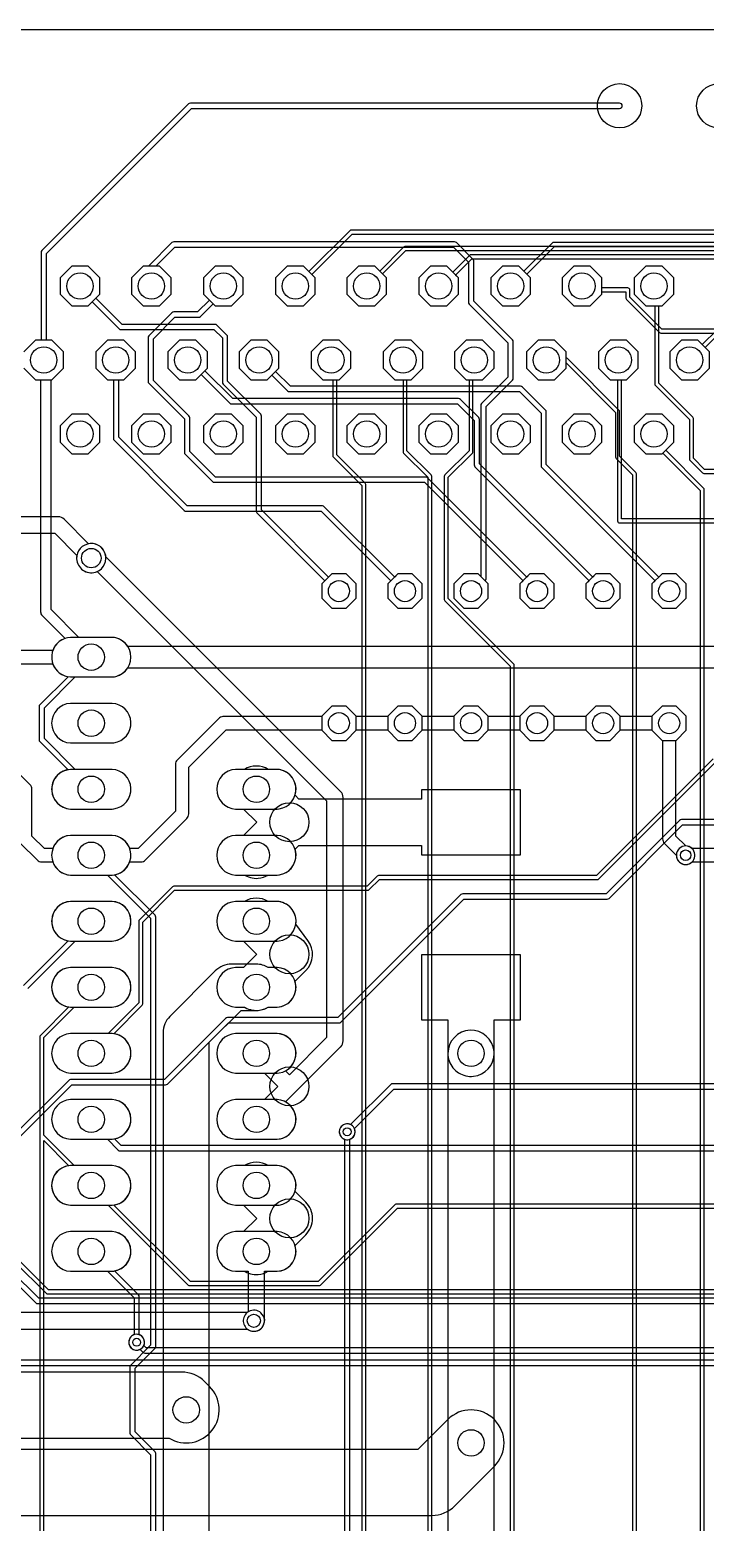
# Model space of a CAD drawing. Header units: millimetres. Extents: x 0 to 196, y 0 to 90.
# Drawn here: x 86.5 to 112.5, y 32.5 to 89.9 of the extents above; entities that cross this region are included whole.
import ezdxf

# ---------------------------------------------------------------- set-up
doc = ezdxf.new("R2010")
doc.units = ezdxf.units.MM

msp = doc.modelspace()

# ---------------------------------------------------------------- linework, layer by layer
at = {"layer": '16_copper'}
for points in [[(104.165, 68.052), (104.165, 68.6), (104.044, 68.721, 0.232518), (104.083, 68.802), (104.083, 75.428), (105.101, 76.446, 0.198912), (105.131, 76.517), (105.131, 77.915, 0.198912), (105.101, 77.986), (103.607, 79.481), (103.607, 81.026, 0.198912), (103.577, 81.098), (102.942, 81.733, 0.198912), (102.87, 81.763), (92.075, 81.763, 0.198912), (92.003, 81.733), (91.14, 80.869, 0.133724), (91.113, 80.823), (90.896, 80.823), (90.449, 80.376), (90.449, 79.745), (90.896, 79.299), (91.527, 79.299), (91.973, 79.745), (91.973, 80.376), (91.527, 80.823), (91.38, 80.823), (92.117, 81.559), (102.828, 81.559), (103.403, 80.984), (103.403, 79.439, 0.198912), (103.433, 79.367), (104.927, 77.872), (104.927, 76.56), (103.909, 75.542, 0.198912), (103.88, 75.47), (103.88, 68.885), (103.779, 68.986), (103.231, 68.986), (102.845, 68.6), (102.845, 68.052), (103.231, 67.666), (103.779, 67.666)], [(99.085, 68.052), (99.085, 68.6), (98.699, 68.986), (98.151, 68.986), (98.03, 68.865), (95.447, 71.448), (95.447, 75.057, 0.198912), (95.417, 75.129), (94.145, 76.401), (94.145, 78.105, 0.198912), (94.115, 78.177), (93.734, 78.558, 0.198912), (93.663, 78.588), (90.085, 78.588), (89.079, 79.594), (89.23, 79.745), (89.23, 80.376), (88.784, 80.823), (88.153, 80.823), (87.706, 80.376), (87.706, 79.745), (88.153, 79.299), (88.784, 79.299), (88.935, 79.45), (89.971, 78.414, 0.198912), (90.043, 78.384), (93.62, 78.384), (93.942, 78.063), (93.942, 76.359, 0.198912), (93.972, 76.287), (95.244, 75.015), (95.244, 71.406, 0.198912), (95.273, 71.334), (97.886, 68.721), (97.765, 68.6), (97.765, 68.052), (98.151, 67.666), (98.699, 67.666)], [(98.494, 50.801, 0.19509), (98.584, 51.022), (98.584, 60.389, 0.198912), (98.491, 60.613), (89.461, 69.643, 0.986335), (88.338, 69.564), (88.345, 69.502, 0.487579), (89.125, 69.08), (97.949, 60.257), (97.949, 51.154), (96.52, 49.725), (96.371, 49.874, 0.760912), (96.049, 51.308), (94.451, 51.308, 0.95208), (94.451, 49.784), (95.563, 49.784), (96.071, 49.276), (95.563, 48.768), (94.451, 48.768, 0.95208), (94.451, 47.244), (96.049, 47.244, 0.760912), (96.371, 48.678), (98.491, 50.798)], [(89.774, 62.491, 0.906347), (89.699, 64.008), (88.101, 64.008, 0.95208), (88.101, 62.484), (89.699, 62.484)], [(111.83, 57.816, 0.901733), (111.764, 58.522), (111.379, 58.906), (111.379, 62.586), (111.399, 62.586), (111.785, 62.972), (111.785, 63.52), (111.399, 63.906), (110.851, 63.906), (110.465, 63.52), (110.465, 62.972), (110.851, 62.586), (110.871, 62.586), (110.871, 58.801, 0.198912), (110.945, 58.621), (111.404, 58.162), (111.404, 58.143), (111.41, 58.096), (111.423, 58.051), (111.44, 58.008), (111.464, 57.968), (111.492, 57.931), (111.525, 57.898), (111.562, 57.87), (111.602, 57.846), (111.645, 57.829), (111.69, 57.816), (111.737, 57.81), (111.783, 57.81)], [(96.124, 59.951, 0.906347), (96.049, 61.468), (94.451, 61.468, 0.95208), (94.451, 59.944), (96.049, 59.944)], [(96.124, 57.411, 0.906347), (96.049, 58.928), (94.451, 58.928, 0.95208), (94.451, 57.404), (96.049, 57.404)], [(96.124, 54.871, 0.906347), (96.049, 56.388), (94.451, 56.388, 0.95208), (94.451, 54.864), (96.049, 54.864)], [(89.774, 49.791, 0.906347), (89.699, 51.308), (88.101, 51.308, 0.95208), (88.101, 49.784), (89.699, 49.784)], [(104.391, 50.62, 0.958928), (102.616, 50.546), (102.616, 21.971, 0.940378), (104.387, 21.862), (104.394, 21.971), (104.394, 50.546)], [(89.774, 47.251, 0.906347), (89.699, 48.768), (88.101, 48.768, 0.95208), (88.101, 47.244), (89.699, 47.244)], [(96.124, 44.711, 0.906347), (96.049, 46.228), (94.451, 46.228, 0.95208), (94.451, 44.704), (96.049, 44.704)], [(90.718, 39.136, 0.746974), (90.748, 39.721), (90.748, 41.18, 0.198912), (90.718, 41.252), (89.794, 42.175, 0.894038), (89.699, 43.688), (88.101, 43.688, 0.95208), (88.101, 42.164), (89.518, 42.164), (90.545, 41.138), (90.545, 39.721), (90.529, 39.716), (90.487, 39.694), (90.448, 39.666), (90.414, 39.632), (90.386, 39.593), (90.364, 39.551), (90.349, 39.505), (90.341, 39.457), (90.341, 39.41), (90.349, 39.362), (90.364, 39.316), (90.386, 39.274), (90.414, 39.235), (90.448, 39.201), (90.487, 39.173), (90.529, 39.151), (90.575, 39.136), (90.622, 39.129), (90.67, 39.129)], [(95.234, 39.86, 0.303345), (95.554, 40.18), (95.561, 40.232, 0.093612), (95.568, 40.354), (95.568, 42.164), (96.049, 42.164, 0.95208), (96.049, 43.688), (94.451, 43.688, 0.95208), (94.451, 42.164), (94.933, 42.164), (94.933, 40.6), (94.928, 40.598), (94.886, 40.565), (94.849, 40.528), (94.816, 40.485), (94.789, 40.439), (94.769, 40.39), (94.755, 40.338), (94.748, 40.286), (94.748, 40.232), (94.755, 40.18), (94.769, 40.128), (94.789, 40.079), (94.816, 40.033), (94.849, 39.99), (94.886, 39.953), (94.928, 39.92), (94.975, 39.894), (95.024, 39.873), (95.075, 39.86), (95.128, 39.853), (95.181, 39.853)]]:
    msp.add_lwpolyline(points, format="xyb", close=True, dxfattribs=at)
for points in [[(113.919, 81.737), (106.68, 81.737, 0.198912), (106.626, 81.715), (105.539, 80.628), (105.345, 80.823), (104.713, 80.823), (104.267, 80.376), (104.267, 79.745), (104.713, 79.299), (105.345, 79.299), (105.791, 79.745), (105.791, 80.376), (105.647, 80.52), (106.712, 81.585), (113.887, 81.585)], [(115.411, 78.403), (110.839, 78.403), (109.614, 79.629), (109.614, 79.915, 0.414214), (109.538, 79.991), (108.534, 79.991), (108.534, 80.376), (108.088, 80.823), (107.457, 80.823), (107.01, 80.376), (107.01, 79.745), (107.457, 79.299), (108.088, 79.299), (108.534, 79.745), (108.534, 79.839), (109.461, 79.839), (109.461, 79.597, 0.198912), (109.484, 79.543), (110.754, 78.273, 0.198912), (110.808, 78.251), (115.38, 78.251)], [(86.309, 76.9), (86.756, 76.454), (86.951, 76.454), (86.951, 67.532, 0.198912), (87.01, 67.389), (87.891, 66.507, 0.775112), (88.006, 65.035), (86.923, 63.953, 0.198912), (86.893, 63.881), (86.893, 62.611, 0.198912), (86.923, 62.539), (88.006, 61.457, 0.894038), (88.101, 59.944), (89.699, 59.944), (89.774, 59.951, 0.906347), (89.699, 61.468), (88.282, 61.468), (87.097, 62.653), (87.097, 63.839), (88.282, 65.024), (89.699, 65.024, 0.95208), (89.699, 66.548), (88.425, 66.548), (87.357, 67.616), (87.357, 76.454), (87.387, 76.454), (87.833, 76.9), (87.833, 77.532), (87.387, 77.978), (86.756, 77.978), (86.309, 77.532)], [(99.454, 22.955), (99.454, 72.422, 0.198912), (99.431, 72.476), (98.342, 73.565), (98.342, 76.454), (98.436, 76.454), (98.882, 76.9), (98.882, 77.532), (98.436, 77.978), (97.805, 77.978), (97.358, 77.532), (97.358, 76.9), (97.805, 76.454), (98.19, 76.454), (98.19, 73.533, 0.198912), (98.212, 73.479), (99.301, 72.39), (99.301, 22.924, 0.198912)], [(101.994, 21.526), (101.994, 72.739, 0.198912), (101.971, 72.793), (101.041, 73.723), (101.041, 76.454), (101.204, 76.454), (101.651, 76.9), (101.651, 77.532), (101.204, 77.978), (100.573, 77.978), (100.127, 77.532), (100.127, 76.9), (100.573, 76.454), (100.889, 76.454), (100.889, 73.692, 0.198912), (100.911, 73.638), (101.841, 72.708), (101.841, 21.495, 0.198912)], [(105.169, 30.258), (105.169, 65.469, 0.198912), (105.146, 65.522), (102.629, 68.04), (102.629, 72.708), (103.559, 73.638, 0.198912), (103.581, 73.692), (103.581, 76.454), (103.948, 76.454), (104.394, 76.9), (104.394, 77.532), (103.948, 77.978), (103.316, 77.978), (102.87, 77.532), (102.87, 76.9), (103.316, 76.454), (103.429, 76.454), (103.429, 73.723), (102.499, 72.793, 0.198912), (102.476, 72.739), (102.476, 68.008, 0.198912), (102.499, 67.955), (105.016, 65.437), (105.016, 30.226, 0.198912)], [(109.868, 31.115), (109.868, 72.835, 0.198912), (109.845, 72.888), (109.217, 73.517), (109.217, 75.232, 0.198912), (109.195, 75.286), (107.21, 77.27, 0.177141), (107.163, 77.291), (107.163, 77.532), (106.716, 77.978), (106.085, 77.978), (105.639, 77.532), (105.639, 76.9), (106.085, 76.454), (106.716, 76.454), (107.163, 76.9), (107.163, 77.102), (109.064, 75.2), (109.064, 73.485, 0.198912), (109.087, 73.431), (109.715, 72.803), (109.715, 31.147)], [(112.471, 31.157), (112.471, 72.231, 0.198912), (112.449, 72.285), (110.991, 73.743), (111.303, 74.056), (111.303, 74.687), (110.856, 75.133), (110.225, 75.133), (109.779, 74.687), (109.779, 74.056), (110.225, 73.609), (110.856, 73.609), (110.883, 73.636), (112.319, 72.2), (112.319, 31.157)], [(91.383, 26.257), (91.383, 35.147, 0.198912), (91.353, 35.219), (90.589, 35.983), (90.589, 38.439), (91.353, 39.203, 0.198912), (91.383, 39.275), (91.383, 55.785, 0.198912), (91.353, 55.857), (89.794, 57.415, 0.894038), (89.699, 58.928), (88.101, 58.928, 0.95208), (88.101, 57.404), (89.518, 57.404), (91.18, 55.743), (91.18, 39.317), (90.416, 38.553, 0.198912), (90.386, 38.481), (90.386, 35.941, 0.198912), (90.416, 35.869), (91.18, 35.105), (91.18, 26.299)], [(86.462, 53.044), (88.282, 54.864), (89.699, 54.864, 0.95208), (89.699, 56.388), (88.101, 56.388, 0.894038), (88.006, 54.875), (86.288, 53.158, 0.198912)], [(93.44, 22.543), (93.44, 50.972), (94.666, 52.197), (95.25, 52.197, 0.135739), (95.706, 52.324), (96.049, 52.324, 0.95208), (96.049, 53.848), (95.708, 53.848, 0.136086), (95.25, 53.975), (94.297, 53.975, 0.198912), (93.669, 53.715), (91.923, 51.968, 0.198912), (91.662, 51.34), (91.662, 21.654, 0.414214)], [(87.071, 20.733), (87.071, 47.187), (88.037, 46.222, 0.912653), (88.101, 44.704), (89.699, 44.704, 0.95208), (89.699, 46.228), (88.246, 46.228), (87.071, 47.403), (87.071, 51.149), (88.246, 52.324), (89.699, 52.324, 0.95208), (89.699, 53.848), (88.101, 53.848, 0.912653), (88.037, 52.33), (86.941, 51.235, 0.198912), (86.919, 51.181), (86.919, 20.701)], [(98.844, 18.415), (98.844, 47.242, 0.949259), (98.671, 47.827), (98.625, 47.812, 0.687507), (98.641, 47.242), (98.641, 18.457)]]:
    msp.add_lwpolyline(points, format="xyb", dxfattribs=at)
for points in [[(94.742, 79.745), (94.742, 80.376), (94.296, 80.823), (93.664, 80.823), (93.218, 80.376), (93.218, 79.745), (93.664, 79.299), (94.296, 79.299)], [(97.511, 79.745), (97.511, 80.376), (97.064, 80.823), (96.433, 80.823), (95.987, 80.376), (95.987, 79.745), (96.433, 79.299), (97.064, 79.299)], [(100.254, 79.745), (100.254, 80.376), (99.807, 80.823), (99.176, 80.823), (98.73, 80.376), (98.73, 79.745), (99.176, 79.299), (99.807, 79.299)], [(103.022, 79.745), (103.022, 80.376), (102.576, 80.823), (101.945, 80.823), (101.498, 80.376), (101.498, 79.745), (101.945, 79.299), (102.576, 79.299)], [(111.303, 79.745), (111.303, 80.376), (110.856, 80.823), (110.225, 80.823), (109.779, 80.376), (109.779, 79.745), (110.225, 79.299), (110.856, 79.299)], [(90.602, 76.9), (90.602, 77.532), (90.155, 77.978), (89.524, 77.978), (89.078, 77.532), (89.078, 76.9), (89.524, 76.454), (90.155, 76.454)], [(93.37, 76.9), (93.37, 77.532), (92.924, 77.978), (92.293, 77.978), (91.846, 77.532), (91.846, 76.9), (92.293, 76.454), (92.924, 76.454)], [(96.114, 76.9), (96.114, 77.532), (95.667, 77.978), (95.036, 77.978), (94.59, 77.532), (94.59, 76.9), (95.036, 76.454), (95.667, 76.454)], [(109.931, 76.9), (109.931, 77.532), (109.485, 77.978), (108.854, 77.978), (108.407, 77.532), (108.407, 76.9), (108.854, 76.454), (109.485, 76.454)], [(112.674, 76.9), (112.674, 77.532), (112.228, 77.978), (111.597, 77.978), (111.15, 77.532), (111.15, 76.9), (111.597, 76.454), (112.228, 76.454)], [(89.23, 74.056), (89.23, 74.687), (88.784, 75.133), (88.153, 75.133), (87.706, 74.687), (87.706, 74.056), (88.153, 73.609), (88.784, 73.609)], [(91.973, 74.056), (91.973, 74.687), (91.527, 75.133), (90.896, 75.133), (90.449, 74.687), (90.449, 74.056), (90.896, 73.609), (91.527, 73.609)], [(94.742, 74.056), (94.742, 74.687), (94.296, 75.133), (93.664, 75.133), (93.218, 74.687), (93.218, 74.056), (93.664, 73.609), (94.296, 73.609)], [(97.511, 74.056), (97.511, 74.687), (97.064, 75.133), (96.433, 75.133), (95.987, 74.687), (95.987, 74.056), (96.433, 73.609), (97.064, 73.609)], [(100.254, 74.056), (100.254, 74.687), (99.807, 75.133), (99.176, 75.133), (98.73, 74.687), (98.73, 74.056), (99.176, 73.609), (99.807, 73.609)], [(103.022, 74.056), (103.022, 74.687), (102.576, 75.133), (101.945, 75.133), (101.498, 74.687), (101.498, 74.056), (101.945, 73.609), (102.576, 73.609)], [(105.791, 74.056), (105.791, 74.687), (105.345, 75.133), (104.713, 75.133), (104.267, 74.687), (104.267, 74.056), (104.713, 73.609), (105.345, 73.609)], [(108.534, 74.056), (108.534, 74.687), (108.088, 75.133), (107.457, 75.133), (107.01, 74.687), (107.01, 74.056), (107.457, 73.609), (108.088, 73.609)], [(101.625, 68.052), (101.625, 68.6), (101.239, 68.986), (100.691, 68.986), (100.305, 68.6), (100.305, 68.052), (100.691, 67.666), (101.239, 67.666)], [(106.705, 68.052), (106.705, 68.6), (106.319, 68.986), (105.771, 68.986), (105.385, 68.6), (105.385, 68.052), (105.771, 67.666), (106.319, 67.666)], [(109.245, 68.052), (109.245, 68.6), (108.859, 68.986), (108.311, 68.986), (107.925, 68.6), (107.925, 68.052), (108.311, 67.666), (108.859, 67.666)], [(111.785, 68.052), (111.785, 68.6), (111.399, 68.986), (110.851, 68.986), (110.465, 68.6), (110.465, 68.052), (110.851, 67.666), (111.399, 67.666)], [(99.085, 62.972), (99.085, 63.52), (98.699, 63.906), (98.151, 63.906), (97.765, 63.52), (97.765, 62.972), (98.151, 62.586), (98.699, 62.586)], [(101.625, 62.972), (101.625, 63.52), (101.239, 63.906), (100.691, 63.906), (100.305, 63.52), (100.305, 62.972), (100.691, 62.586), (101.239, 62.586)], [(104.165, 62.972), (104.165, 63.52), (103.779, 63.906), (103.231, 63.906), (102.845, 63.52), (102.845, 62.972), (103.231, 62.586), (103.779, 62.586)], [(106.705, 62.972), (106.705, 63.52), (106.319, 63.906), (105.771, 63.906), (105.385, 63.52), (105.385, 62.972), (105.771, 62.586), (106.319, 62.586)], [(109.245, 62.972), (109.245, 63.52), (108.859, 63.906), (108.311, 63.906), (107.925, 63.52), (107.925, 62.972), (108.311, 62.586), (108.859, 62.586)]]:
    msp.add_lwpolyline(points, close=True, dxfattribs=at)
at = {"layer": '1_copper'}
for points in [[(86.309, 76.9), (86.756, 76.454), (87.387, 76.454), (87.833, 76.9), (87.833, 77.532), (87.387, 77.978), (87.173, 77.978), (87.173, 81.314), (92.752, 86.893), (109.22, 86.893, 1), (109.22, 87.097), (92.71, 87.097, 0.198912), (92.638, 87.067), (86.999, 81.428, 0.198912), (86.97, 81.356), (86.97, 77.978), (86.756, 77.978), (86.309, 77.532)], [(128.746, 81.261), (103.505, 81.261, 0.198912), (103.451, 81.239), (102.806, 80.593), (102.576, 80.823), (101.945, 80.823), (101.498, 80.376), (101.498, 79.745), (101.945, 79.299), (102.576, 79.299), (103.022, 79.745), (103.022, 80.376), (102.913, 80.485), (103.537, 81.109), (128.715, 81.109)], [(135.114, 73.006), (112.49, 73.006), (112.058, 73.438), (112.058, 74.962, 0.198912), (112.036, 75.016), (110.725, 76.327), (110.725, 79.299), (110.856, 79.299), (111.303, 79.745), (111.303, 80.376), (110.856, 80.823), (110.225, 80.823), (109.779, 80.376), (109.779, 79.745), (110.225, 79.299), (110.573, 79.299), (110.573, 76.295, 0.198912), (110.595, 76.241), (111.906, 74.93), (111.906, 73.406, 0.198912), (111.928, 73.352), (112.405, 72.876, 0.198912), (112.459, 72.854), (135.238, 72.854, 0.179648)], [(72.39, 70.549), (87.498, 70.549), (88.347, 69.7), (88.345, 69.69), (88.338, 69.628), (88.338, 69.564), (88.345, 69.502), (88.359, 69.44), (88.38, 69.38), (88.407, 69.323), (88.441, 69.27), (88.48, 69.221), (88.525, 69.176), (88.574, 69.137), (88.627, 69.103), (88.684, 69.076), (88.744, 69.055), (88.806, 69.041), (88.868, 69.034), (88.932, 69.034), (88.994, 69.041, 1), (88.806, 70.151), (88.796, 70.149), (87.855, 71.091, 0.198912), (87.63, 71.184), (72.522, 71.184)], [(83.439, 65.532), (87.419, 65.532, 0.304475), (88.101, 65.024), (89.699, 65.024, 0.244558), (90.307, 65.38), (129.403, 65.38, 0.244558), (130.011, 65.024), (131.609, 65.024, 0.95208), (131.609, 66.548), (130.011, 66.548, 0.244558), (129.403, 66.192), (90.307, 66.192, 0.244558), (89.699, 66.548), (88.101, 66.548, 0.304475), (87.419, 66.04), (83.544, 66.04)], [(86.18, 58.621), (86.815, 57.986, 0.198912), (86.995, 57.912), (87.419, 57.912, 0.304475), (88.101, 57.404), (89.699, 57.404, 0.304475), (90.381, 57.912), (90.805, 57.912, 0.198912), (90.985, 57.986), (92.572, 59.574, 0.198912), (92.647, 59.754), (92.647, 61.553), (94.085, 62.992), (97.765, 62.992), (97.765, 62.972), (98.151, 62.586), (98.699, 62.586), (99.085, 62.972), (99.085, 62.992), (100.305, 62.992), (100.305, 62.972), (100.691, 62.586), (101.239, 62.586), (101.625, 62.972), (101.625, 62.992), (102.845, 62.992), (102.845, 62.972), (103.231, 62.586), (103.779, 62.586), (104.165, 62.972), (104.165, 62.992), (105.385, 62.992), (105.385, 62.972), (105.771, 62.586), (106.319, 62.586), (106.705, 62.972), (106.705, 62.992), (107.925, 62.992), (107.925, 62.972), (108.311, 62.586), (108.859, 62.586), (109.245, 62.972), (109.245, 62.992), (110.465, 62.992), (110.465, 62.972), (110.851, 62.586), (111.399, 62.586), (111.785, 62.972), (111.785, 63.52), (111.399, 63.906), (110.851, 63.906), (110.465, 63.52), (110.465, 63.5), (109.245, 63.5), (109.245, 63.52), (108.859, 63.906), (108.311, 63.906), (107.925, 63.52), (107.925, 63.5), (106.705, 63.5), (106.705, 63.52), (106.319, 63.906), (105.771, 63.906), (105.385, 63.52), (105.385, 63.5), (104.165, 63.5), (104.165, 63.52), (103.779, 63.906), (103.231, 63.906), (102.845, 63.52), (102.845, 63.5), (101.625, 63.5), (101.625, 63.52), (101.239, 63.906), (100.691, 63.906), (100.305, 63.52), (100.305, 63.5), (99.085, 63.5), (99.085, 63.52), (98.699, 63.906), (98.151, 63.906), (97.765, 63.52), (97.765, 63.5), (93.98, 63.5), (93.961, 63.498, 0.179039), (93.8, 63.426), (92.213, 61.838, 0.198912), (92.139, 61.659), (92.139, 59.859), (90.7, 58.42), (90.381, 58.42, 0.304475), (89.699, 58.928), (88.101, 58.928, 0.304475), (87.419, 58.42), (87.1, 58.42), (86.614, 58.906), (86.614, 60.706, 0.198912), (86.54, 60.886), (81.618, 65.807, 0.198912)], [(112.817, 61.871), (108.331, 57.385), (99.949, 57.385, 0.198912), (99.895, 57.363), (99.505, 56.972), (92.075, 56.972, 0.198912), (92.021, 56.95), (90.751, 55.68, 0.198912), (90.729, 55.626), (90.729, 52.483), (89.554, 51.308), (88.101, 51.308, 0.95208), (88.101, 49.784), (89.699, 49.784, 0.912653), (89.763, 51.302), (90.859, 52.397, 0.198912), (90.881, 52.451), (90.881, 55.594), (92.107, 56.82), (99.536, 56.82, 0.198912), (99.59, 56.842), (99.981, 57.233), (108.363, 57.233, 0.198912), (108.417, 57.255), (112.903, 61.741)], [(135.007, 59.538), (111.601, 59.538, 0.198912), (111.529, 59.508), (108.702, 56.68), (103.188, 56.68, 0.198912), (103.116, 56.65), (98.383, 51.918), (94.139, 51.918, 0.198912), (94.067, 51.888), (91.715, 49.536), (88.106, 49.536, 0.198912), (88.034, 49.507), (85.524, 46.996)], [(85.638, 46.823), (88.148, 49.333), (91.758, 49.333, 0.198912), (91.829, 49.363), (94.181, 51.714), (98.425, 51.714, 0.198912), (98.497, 51.744), (103.23, 56.477), (108.744, 56.477, 0.198912), (108.816, 56.507), (111.643, 59.334), (135.007, 59.334, 0.36165)], [(122.195, 49.378), (100.489, 49.378, 0.198912), (100.417, 49.348), (98.874, 47.805), (98.86, 47.812), (98.814, 47.827), (98.766, 47.835), (98.719, 47.835), (98.671, 47.827), (98.625, 47.812), (98.583, 47.79), (98.544, 47.762), (98.51, 47.728), (98.482, 47.69), (98.46, 47.647), (98.445, 47.601), (98.438, 47.554), (98.438, 47.506), (98.445, 47.458), (98.46, 47.413), (98.482, 47.37), (98.51, 47.331), (98.544, 47.297), (98.583, 47.269), (98.625, 47.247), (98.671, 47.232), (98.719, 47.225), (98.766, 47.225), (98.814, 47.232, 0.477166), (99.018, 47.661), (100.531, 49.174), (122.238, 49.174, 0.198912)], [(85.947, 42.532), (87.163, 41.316, 0.198912), (87.217, 41.294), (134.557, 41.294), (135.36, 40.491, 0.198912), (135.414, 40.469), (139.7, 40.469), (139.708, 40.47, 0.169977), (139.754, 40.491), (140.843, 41.58), (183.265, 41.58, 0.371144), (183.986, 40.894), (185.584, 40.894, 0.95208), (185.584, 42.418), (183.986, 42.418, 0.371144), (183.265, 41.732), (140.811, 41.732, 0.198912), (140.757, 41.71), (139.668, 40.621), (135.445, 40.621), (134.642, 41.424, 0.198912), (134.588, 41.446), (87.249, 41.446), (86.033, 42.662, 0.198912)], [(85.715, 41.999), (86.764, 40.949, 0.198912), (86.836, 40.919), (134.419, 40.919)], [(134.461, 41.123), (86.878, 41.123), (85.829, 42.172, 0.198912)], [(68.135, 39.942), (94.901, 39.942, 0.977471), (95.423, 40.565), (95.381, 40.598, 0.326798), (94.901, 40.577), (68.135, 40.577)], [(139.859, 39.218), (91.006, 39.218), (90.921, 39.302, 0.949261), (90.386, 39.593), (90.364, 39.551, 0.687512), (90.778, 39.158), (90.892, 39.044, 0.198912), (90.964, 39.014), (139.817, 39.014)], [(50.324, 38.538), (139.499, 38.538), (145.026, 33.012, 0.198912), (145.097, 32.982), (157.914, 32.982)], [(157.956, 33.185), (145.14, 33.185), (139.613, 38.712, 0.198912), (139.541, 38.741), (50.366, 38.741)], [(47.64, 35.744), (91.894, 35.744, 0.88615), (93.449, 37.728), (93.265, 37.912, 0.198912), (92.367, 38.284), (48.166, 38.284)], [(27.672, 32.766), (101.981, 32.766), (101.999, 32.767, 0.195134), (102.879, 33.138), (104.403, 34.662, 1), (102.607, 36.458), (101.455, 35.306), (27.146, 35.306, 0.198912)]]:
    msp.add_lwpolyline(points, format="xyb", dxfattribs=at)
for points in [[(97.511, 79.745), (97.511, 80.376), (97.379, 80.508), (98.933, 82.061), (138.452, 82.061, 0.991753), (139.045, 82.209), (139.03, 82.254, 0.720233), (138.452, 82.213), (98.901, 82.213, 0.198912), (98.847, 82.191), (97.272, 80.615), (97.064, 80.823), (96.433, 80.823), (95.987, 80.376), (95.987, 79.745), (96.433, 79.299), (97.064, 79.299)], [(100.254, 79.745), (100.254, 80.376), (100.1, 80.53), (100.997, 81.426), (130.937, 81.426), (132.502, 79.861, 0.198912), (132.556, 79.839), (142.415, 79.839, 0.966657), (143.021, 79.907), (143.014, 79.954, 0.738488), (142.431, 79.991), (132.588, 79.991), (131.023, 81.556, 0.198912), (130.969, 81.578), (100.965, 81.578, 0.198912), (100.911, 81.556), (99.993, 80.638), (99.807, 80.823), (99.176, 80.823), (98.73, 80.376), (98.73, 79.745), (99.176, 79.299), (99.807, 79.299)], [(106.705, 68.052), (106.705, 68.6), (106.319, 68.986), (105.771, 68.986), (105.65, 68.865), (101.831, 72.684, 0.198912), (101.759, 72.714), (93.673, 72.714), (92.685, 73.702), (92.685, 74.993, 0.198912), (92.655, 75.065), (91.288, 76.433), (91.288, 78.031), (92.117, 78.861), (93.028, 78.861, 0.198912), (93.099, 78.89), (93.586, 79.377), (93.664, 79.299), (94.296, 79.299), (94.742, 79.745), (94.742, 80.376), (94.296, 80.823), (93.664, 80.823), (93.218, 80.376), (93.218, 79.745), (93.442, 79.521), (92.985, 79.064), (92.075, 79.064, 0.198912), (92.003, 79.034), (91.114, 78.145, 0.198912), (91.084, 78.073), (91.084, 76.391, 0.198912), (91.114, 76.319), (92.481, 74.951), (92.481, 73.66, 0.198912), (92.511, 73.588), (93.559, 72.54, 0.198912), (93.631, 72.511), (101.717, 72.511), (105.506, 68.721), (105.385, 68.6), (105.385, 68.052), (105.771, 67.666), (106.319, 67.666)], [(101.625, 68.052), (101.625, 68.6), (101.239, 68.986), (100.691, 68.986), (100.57, 68.865), (97.862, 71.573, 0.198912), (97.79, 71.603), (92.593, 71.603), (89.954, 74.242), (89.954, 76.454), (90.155, 76.454), (90.602, 76.9), (90.602, 77.532), (90.155, 77.978), (89.524, 77.978), (89.078, 77.532), (89.078, 76.9), (89.524, 76.454), (89.751, 76.454), (89.751, 74.2, 0.198912), (89.781, 74.128), (92.479, 71.429, 0.198912), (92.551, 71.399), (97.748, 71.399), (100.426, 68.721), (100.305, 68.6), (100.305, 68.052), (100.691, 67.666), (101.239, 67.666)], [(109.245, 68.052), (109.245, 68.6), (108.859, 68.986), (108.311, 68.986), (108.19, 68.865), (103.829, 73.226), (103.829, 74.93, 0.198912), (103.799, 75.002), (103.101, 75.7, 0.198912), (103.029, 75.73), (94.34, 75.73), (93.27, 76.8), (93.37, 76.9), (93.37, 77.532), (92.924, 77.978), (92.293, 77.978), (91.846, 77.532), (91.846, 76.9), (92.293, 76.454), (92.924, 76.454), (93.126, 76.656), (94.226, 75.557, 0.198912), (94.297, 75.527), (102.987, 75.527), (103.626, 74.888), (103.626, 73.184, 0.198912), (103.655, 73.112), (108.046, 68.721), (107.925, 68.6), (107.925, 68.052), (108.311, 67.666), (108.859, 67.666)], [(111.785, 68.052), (111.785, 68.6), (111.399, 68.986), (110.851, 68.986), (110.73, 68.865), (106.401, 73.194), (106.401, 75.216, 0.198912), (106.371, 75.288), (105.482, 76.177, 0.198912), (105.41, 76.206), (96.562, 76.206), (95.991, 76.778), (96.114, 76.9), (96.114, 77.532), (95.667, 77.978), (95.036, 77.978), (94.59, 77.532), (94.59, 76.9), (95.036, 76.454), (95.667, 76.454), (95.847, 76.634), (96.448, 76.033, 0.198912), (96.52, 76.003), (105.368, 76.003), (106.197, 75.174), (106.197, 73.152, 0.198912), (106.227, 73.08), (110.586, 68.721), (110.465, 68.6), (110.465, 68.052), (110.851, 67.666), (111.399, 67.666)], [(137.399, 70.111, 0.906347), (137.324, 71.628), (135.726, 71.628, 0.311618), (135.038, 71.101), (109.296, 71.101), (109.296, 76.454), (109.485, 76.454), (109.931, 76.9), (109.931, 77.532), (109.485, 77.978), (108.854, 77.978), (108.407, 77.532), (108.407, 76.9), (108.854, 76.454), (109.144, 76.454), (109.144, 71.025, 0.414214), (109.22, 70.949), (135.005, 70.949, 0.431736), (135.726, 70.104), (137.324, 70.104)], [(89.774, 62.491, 0.906347), (89.699, 64.008), (88.101, 64.008, 0.95208), (88.101, 62.484), (89.699, 62.484)], [(89.774, 59.951, 0.906347), (89.699, 61.468), (88.101, 61.468, 0.95208), (88.101, 59.944), (89.699, 59.944)], [(95.317, 57.28, 0.116544), (95.706, 57.404), (96.049, 57.404, 0.492232), (96.738, 58.397), (96.888, 58.547), (101.6, 58.547), (101.6, 58.186), (105.41, 58.186), (105.41, 60.686), (101.6, 60.686), (101.6, 60.325), (96.888, 60.325), (96.738, 60.475, 0.492232), (96.049, 61.468), (95.707, 61.468, 0.276989), (94.793, 61.468), (94.451, 61.468, 0.95208), (94.451, 59.944), (94.755, 59.944), (95.263, 59.436), (94.755, 58.928), (94.451, 58.928, 0.95208), (94.451, 57.404), (94.793, 57.404), (94.815, 57.391), (94.881, 57.357), (94.95, 57.329), (95.022, 57.307), (95.094, 57.291), (95.168, 57.281), (95.243, 57.277)], [(131.684, 57.411, 0.906347), (131.609, 58.928), (130.011, 58.928, 0.304475), (129.329, 58.42), (119.629, 58.42, 0.408278), (119.131, 58.42), (112.009, 58.42, 0.962894), (111.492, 57.931), (111.525, 57.898, 0.392239), (112.009, 57.912), (119.131, 57.912, 0.408278), (119.629, 57.912), (129.329, 57.912, 0.304475), (130.011, 57.404), (131.609, 57.404)], [(89.774, 54.871, 0.906347), (89.699, 56.388), (88.101, 56.388, 0.95208), (88.101, 54.864), (89.699, 54.864)], [(95.317, 52.2, 0.116544), (95.706, 52.324), (96.049, 52.324, 0.492232), (96.738, 53.317), (97.149, 53.727, 0.373238), (97.231, 54.889), (96.766, 55.51), (96.767, 55.514), (96.774, 55.589, 0.414214), (96.049, 56.388), (95.707, 56.388, 0.276989), (94.793, 56.388), (94.451, 56.388, 0.95208), (94.451, 54.864), (94.755, 54.864), (95.256, 54.362), (95.263, 54.356), (94.755, 53.848), (94.451, 53.848, 0.95208), (94.451, 52.324), (94.793, 52.324), (94.815, 52.311), (94.881, 52.277), (94.95, 52.249), (95.022, 52.227), (95.094, 52.211), (95.168, 52.201), (95.243, 52.197)], [(103.599, 49.662, 0.383418), (104.394, 50.546), (104.394, 51.836), (105.41, 51.836), (105.41, 54.336), (101.6, 54.336), (101.6, 51.836), (102.616, 51.836), (102.616, 50.546), (102.619, 50.472), (102.628, 50.398), (102.644, 50.325), (102.666, 50.253), (102.693, 50.184), (102.726, 50.117), (102.765, 50.054), (102.809, 49.993), (102.857, 49.937), (102.911, 49.885), (102.968, 49.837), (103.029, 49.795), (103.094, 49.758), (103.161, 49.726), (103.231, 49.7), (103.303, 49.68), (103.376, 49.666), (103.45, 49.659), (103.525, 49.657)], [(89.774, 52.331, 0.906347), (89.699, 53.848), (88.101, 53.848, 0.95208), (88.101, 52.324), (89.699, 52.324)], [(96.124, 49.791, 0.906347), (96.049, 51.308), (94.451, 51.308, 0.95208), (94.451, 49.784), (96.049, 49.784)], [(134.15, 46.794, 0.182645), (134.216, 46.823), (135.907, 48.514), (137.324, 48.514, 0.95208), (137.324, 50.038), (135.726, 50.038, 0.894038), (135.631, 48.525), (134.102, 46.996), (90.053, 46.996), (89.794, 47.255, 0.894038), (89.699, 48.768), (88.101, 48.768, 0.95208), (88.101, 47.244), (89.518, 47.244), (89.939, 46.823, 0.198912), (90.011, 46.793), (134.144, 46.793)], [(96.124, 47.251, 0.906347), (96.049, 48.768), (94.451, 48.768, 0.95208), (94.451, 47.244), (96.049, 47.244)], [(97.671, 41.613, 0.169977), (97.717, 41.634), (100.679, 44.596), (130.016, 44.596, 0.198912), (130.07, 44.618), (130.156, 44.704), (131.609, 44.704, 0.95208), (131.609, 46.228), (130.011, 46.228, 0.819576), (129.789, 44.748), (100.648, 44.748, 0.198912), (100.594, 44.726), (97.631, 41.764), (92.71, 41.764), (89.763, 44.71, 0.912653), (89.699, 46.228), (88.101, 46.228, 0.95208), (88.101, 44.704), (89.554, 44.704), (92.624, 41.634, 0.198912), (92.678, 41.612), (97.663, 41.612)], [(95.317, 42.04, 0.116544), (95.706, 42.164), (96.049, 42.164, 0.492232), (96.738, 43.157), (97.149, 43.567, 0.414214), (97.149, 44.825), (96.738, 45.235, 0.492232), (96.049, 46.228), (95.707, 46.228, 0.276989), (94.793, 46.228), (94.451, 46.228, 0.95208), (94.451, 44.704), (94.755, 44.704), (95.263, 44.196), (94.755, 43.688), (94.451, 43.688, 0.95208), (94.451, 42.164), (94.793, 42.164), (94.815, 42.151), (94.881, 42.117), (94.95, 42.089), (95.022, 42.067), (95.094, 42.051), (95.168, 42.041), (95.243, 42.037)], [(89.774, 42.171, 0.906347), (89.699, 43.688), (88.101, 43.688, 0.95208), (88.101, 42.164), (89.699, 42.164)]]:
    msp.add_lwpolyline(points, format="xyb", close=True, dxfattribs=at)
for points in [[(89.23, 79.745), (89.23, 80.376), (88.784, 80.823), (88.153, 80.823), (87.706, 80.376), (87.706, 79.745), (88.153, 79.299), (88.784, 79.299)], [(91.973, 79.745), (91.973, 80.376), (91.527, 80.823), (90.896, 80.823), (90.449, 80.376), (90.449, 79.745), (90.896, 79.299), (91.527, 79.299)], [(105.791, 79.745), (105.791, 80.376), (105.345, 80.823), (104.713, 80.823), (104.267, 80.376), (104.267, 79.745), (104.713, 79.299), (105.345, 79.299)], [(108.534, 79.745), (108.534, 80.376), (108.088, 80.823), (107.457, 80.823), (107.01, 80.376), (107.01, 79.745), (107.457, 79.299), (108.088, 79.299)], [(98.882, 76.9), (98.882, 77.532), (98.436, 77.978), (97.805, 77.978), (97.358, 77.532), (97.358, 76.9), (97.805, 76.454), (98.436, 76.454)], [(101.651, 76.9), (101.651, 77.532), (101.204, 77.978), (100.573, 77.978), (100.127, 77.532), (100.127, 76.9), (100.573, 76.454), (101.204, 76.454)], [(104.394, 76.9), (104.394, 77.532), (103.948, 77.978), (103.316, 77.978), (102.87, 77.532), (102.87, 76.9), (103.316, 76.454), (103.948, 76.454)], [(107.163, 76.9), (107.163, 77.532), (106.716, 77.978), (106.085, 77.978), (105.639, 77.532), (105.639, 76.9), (106.085, 76.454), (106.716, 76.454)], [(89.23, 74.056), (89.23, 74.687), (88.784, 75.133), (88.153, 75.133), (87.706, 74.687), (87.706, 74.056), (88.153, 73.609), (88.784, 73.609)], [(91.973, 74.056), (91.973, 74.687), (91.527, 75.133), (90.896, 75.133), (90.449, 74.687), (90.449, 74.056), (90.896, 73.609), (91.527, 73.609)], [(94.742, 74.056), (94.742, 74.687), (94.296, 75.133), (93.664, 75.133), (93.218, 74.687), (93.218, 74.056), (93.664, 73.609), (94.296, 73.609)], [(97.511, 74.056), (97.511, 74.687), (97.064, 75.133), (96.433, 75.133), (95.987, 74.687), (95.987, 74.056), (96.433, 73.609), (97.064, 73.609)], [(100.254, 74.056), (100.254, 74.687), (99.807, 75.133), (99.176, 75.133), (98.73, 74.687), (98.73, 74.056), (99.176, 73.609), (99.807, 73.609)], [(103.022, 74.056), (103.022, 74.687), (102.576, 75.133), (101.945, 75.133), (101.498, 74.687), (101.498, 74.056), (101.945, 73.609), (102.576, 73.609)], [(105.791, 74.056), (105.791, 74.687), (105.345, 75.133), (104.713, 75.133), (104.267, 74.687), (104.267, 74.056), (104.713, 73.609), (105.345, 73.609)], [(108.534, 74.056), (108.534, 74.687), (108.088, 75.133), (107.457, 75.133), (107.01, 74.687), (107.01, 74.056), (107.457, 73.609), (108.088, 73.609)], [(111.303, 74.056), (111.303, 74.687), (110.856, 75.133), (110.225, 75.133), (109.779, 74.687), (109.779, 74.056), (110.225, 73.609), (110.856, 73.609)], [(99.085, 68.052), (99.085, 68.6), (98.699, 68.986), (98.151, 68.986), (97.765, 68.6), (97.765, 68.052), (98.151, 67.666), (98.699, 67.666)], [(104.165, 68.052), (104.165, 68.6), (103.779, 68.986), (103.231, 68.986), (102.845, 68.6), (102.845, 68.052), (103.231, 67.666), (103.779, 67.666)]]:
    msp.add_lwpolyline(points, close=True, dxfattribs=at)
for points in [[(112.976, 78.381), (112.401, 77.806), (112.228, 77.978), (111.597, 77.978), (111.15, 77.532), (111.15, 76.9), (111.597, 76.454), (112.228, 76.454), (112.674, 76.9)], [(112.674, 77.532), (112.508, 77.698), (113.062, 78.251)]]:
    msp.add_lwpolyline(points, dxfattribs=at)
at = {"layer": 'drills_PTH'}
for centre, radius in [((109.22, 86.995), 0.851), ((113.03, 86.995), 0.851), ((88.468, 80.061), 0.508), ((91.211, 80.061), 0.508), ((93.98, 80.061), 0.508), ((96.749, 80.061), 0.508), ((99.492, 80.061), 0.508), ((102.26, 80.061), 0.508), ((105.029, 80.061), 0.508), ((107.772, 80.061), 0.508), ((110.541, 80.061), 0.508), ((87.071, 77.216), 0.508), ((89.84, 77.216), 0.508), ((92.608, 77.216), 0.508), ((95.352, 77.216), 0.508), ((98.12, 77.216), 0.508), ((100.889, 77.216), 0.508), ((103.632, 77.216), 0.508), ((106.401, 77.216), 0.508), ((109.169, 77.216), 0.508), ((111.912, 77.216), 0.508), ((88.468, 74.371), 0.508), ((91.211, 74.371), 0.508), ((93.98, 74.371), 0.508), ((96.749, 74.371), 0.508), ((99.492, 74.371), 0.508), ((102.26, 74.371), 0.508), ((105.029, 74.371), 0.508), ((107.772, 74.371), 0.508), ((110.541, 74.371), 0.508), ((98.425, 68.326), 0.406), ((100.965, 68.326), 0.406), ((103.505, 68.326), 0.406), ((106.045, 68.326), 0.406), ((108.585, 68.326), 0.406), ((111.125, 68.326), 0.406), ((88.9, 65.786), 0.508), ((88.9, 63.246), 0.508), ((98.425, 63.246), 0.406), ((100.965, 63.246), 0.406), ((103.505, 63.246), 0.406), ((106.045, 63.246), 0.406), ((108.585, 63.246), 0.406), ((111.125, 63.246), 0.406), ((88.9, 60.706), 0.508), ((95.25, 60.706), 0.508), ((96.52, 59.436), 0.75), ((88.9, 58.166), 0.508), ((95.25, 58.166), 0.508), ((88.9, 55.626), 0.508), ((95.25, 55.626), 0.508), ((96.52, 54.356), 0.75), ((88.9, 53.086), 0.508), ((95.25, 53.086), 0.508), ((88.9, 50.546), 0.508), ((95.25, 50.546), 0.508), ((96.52, 49.276), 0.75), ((88.9, 48.006), 0.508), ((95.25, 48.006), 0.508), ((88.9, 45.466), 0.508), ((95.25, 45.466), 0.508), ((96.52, 44.196), 0.75), ((88.9, 42.926), 0.508), ((95.25, 42.926), 0.508)]:
    msp.add_circle(centre, radius, dxfattribs=at)
at = {"layer": 'drills_via_1_16'}
for centre, radius in [((88.9, 69.596), 0.375), ((111.76, 58.166), 0.203), ((103.505, 50.546), 0.508), ((98.743, 47.53), 0.152), ((95.155, 40.259), 0.254), ((90.646, 39.434), 0.152), ((92.551, 36.83), 0.508), ((103.505, 35.56), 0.508)]:
    msp.add_circle(centre, radius, dxfattribs=at)
at = {"layer": 'outline'}
msp.add_lwpolyline([(191.135, 89.916), (5.1, 89.916)], dxfattribs=at)

doc.saveas('drawing.dxf')
